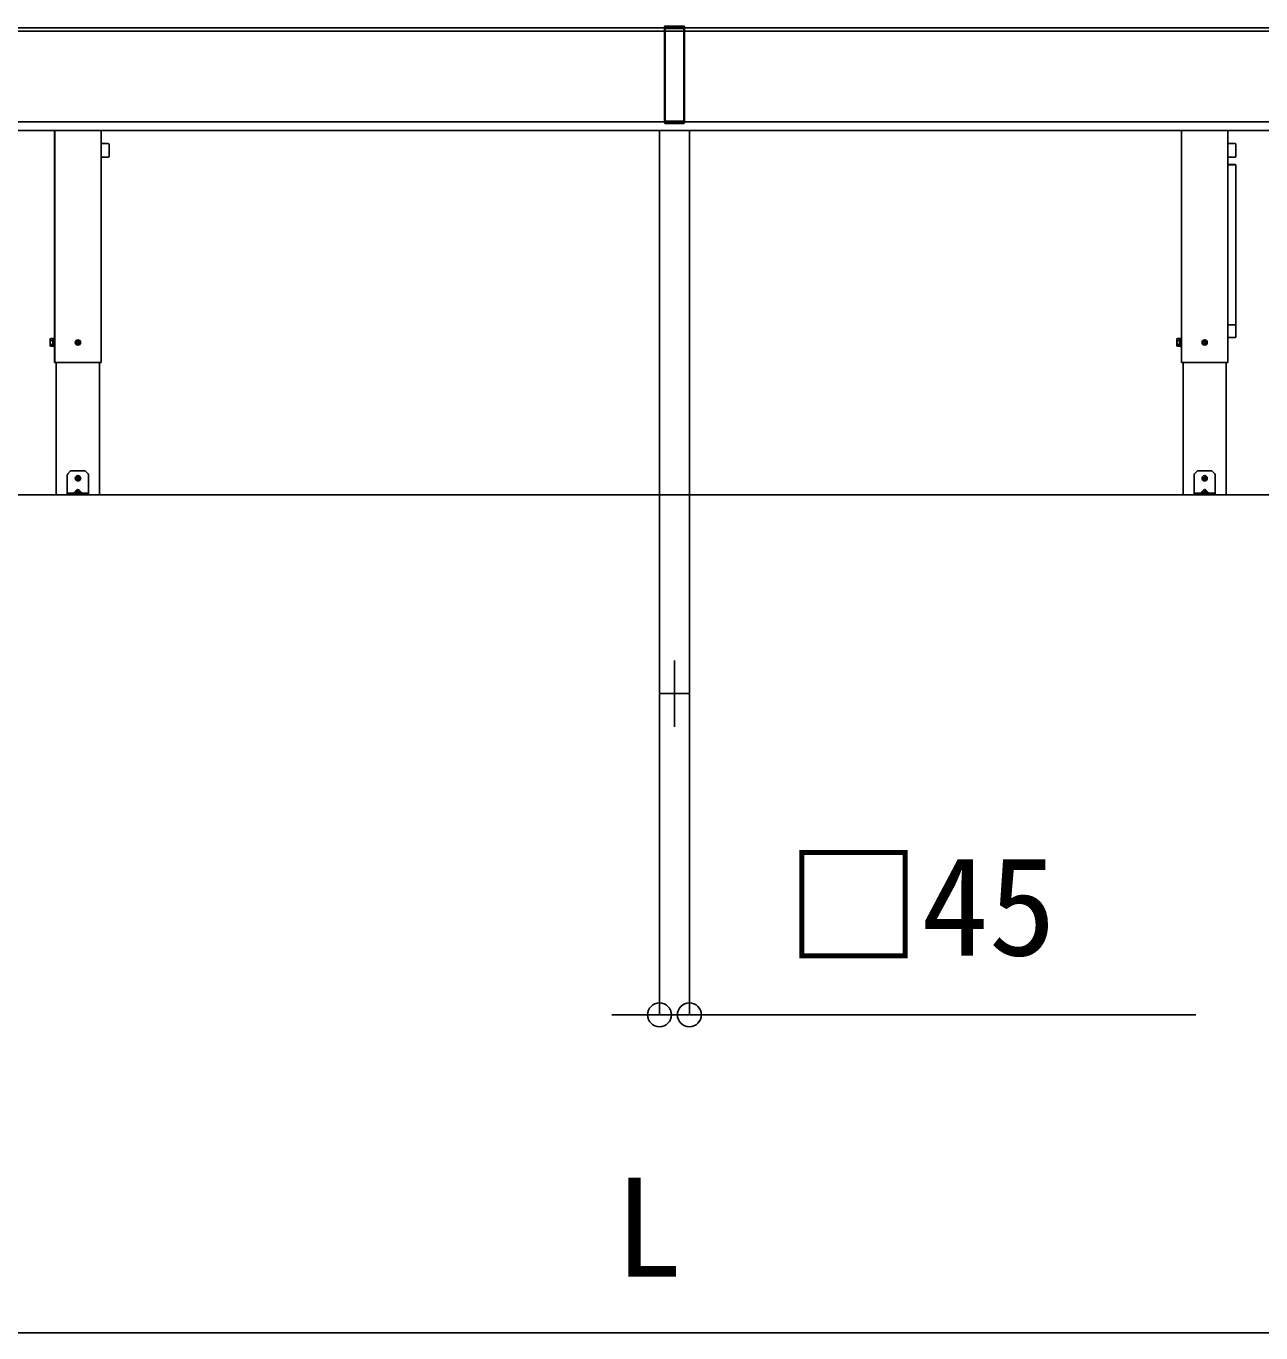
# Model space of a CAD drawing. Units: millimetres, scale not verified. Extents: x -10500 to 10500, y -15600 to 15524.
# Drawn here: x -5965 to -4102, y 6800 to 8772 of the extents above; entities that cross this region are included whole.
import ezdxf
from ezdxf.enums import TextEntityAlignment as Align

# ---------------------------------------------------------------- set-up
doc = ezdxf.new("R2010")
doc.units = ezdxf.units.MM
doc.header["$LTSCALE"] = 80
for name, color, linetype in [('0-3_YKK_12', 2, 'Continuous'), ('0-4_YKK_A1', 4, 'Continuous'), ('0-5_YKK_D', 6, 'Continuous')]:
    doc.layers.add(name, color=color, linetype=linetype)
doc.styles.add('ＭＳ ゴシック', font='')
doc.styles.get('ＭＳ ゴシック').set_extended_font_data('MS Gothic')

msp = doc.modelspace()

# ---------------------------------------------------------------- linework, layer by layer
at = {"layer": '0-3_YKK_12'}
msp.add_line((-4986.8, 7814.5), (-4986.8, 7714.5), dxfattribs=at)
at = {"layer": '0-4_YKK_A1'}
for p, q in [((6481.76, 8764.5), (-9446.45, 8764.5)), ((-5001.8, 8769.45), (-7670.8, 8769.45)), ((-5001.8, 8768.54), (-5001.8, 8770.95)), ((-5001.8, 8628.37), (-5001.8, 8768.54)), ((-5000.8, 8771.95), (-4972.8, 8771.95)), ((-5000.8, 8771.66), (-5000.8, 8771.95)), ((-5000.8, 8771.66), (-5000.8, 8769.24)), ((-4972.8, 8771.66), (-5000.8, 8771.66)), ((-4972.8, 8771.66), (-4972.8, 8771.95)), ((-4972.8, 8769.24), (-4972.8, 8771.66)), ((-4971.8, 8768.54), (-4972.8, 8768.54)), ((-4972.8, 8628.37), (-4972.8, 8768.54)), ((-4971.8, 8770.95), (-4971.8, 8768.54)), ((-2302.8, 8769.45), (-4971.8, 8769.45)), ((-4971.8, 8768.54), (-4971.8, 8628.37)), ((-5001.8, 8627.45), (-7670.8, 8627.45)), ((-5001.8, 8625.95), (-5001.8, 8628.37)), ((-5001.8, 8628.37), (-5000.8, 8628.37)), ((-5000.8, 8628.37), (-4972.8, 8628.37)), ((-5000.8, 8627.66), (-5000.8, 8628.37)), ((-4972.8, 8627.66), (-5000.8, 8627.66)), ((-5000.8, 8627.66), (-5000.8, 8625.24)), ((-5000.8, 8625.24), (-4972.8, 8625.24)), ((-5000.8, 8625.24), (-5000.8, 8624.95)), ((-4972.8, 8624.95), (-5000.8, 8624.95)), ((-4972.8, 8628.37), (-4971.8, 8628.37)), ((-4972.8, 8627.66), (-4972.8, 8628.37)), ((-4972.8, 8625.24), (-4972.8, 8627.66)), ((-4972.8, 8625.24), (-4972.8, 8624.95)), ((-4971.8, 8628.37), (-4971.8, 8625.95)), ((-2302.8, 8627.45), (-4971.8, 8627.45)), ((-6769.3, 8614.5), (-3204.3, 8614.5)), ((-5921.88, 8614.45), (-5921.88, 8264.45)), ((-5921.8, 8614.45), (-5921.8, 8264.45)), ((-5851.8, 8614.45), (-5851.8, 8264.45)), ((-5851.72, 8264.45), (-5851.72, 8614.45)), ((-5009.3, 8614.5), (-5009.3, 8064.5)), ((-4964.3, 8614.5), (-4964.3, 8064.5)), ((-4221.88, 8614.45), (-4221.88, 8264.45)), ((-4221.8, 8614.45), (-4221.8, 8264.45)), ((-4151.8, 8614.45), (-4151.8, 8264.45)), ((-4151.72, 8614.45), (-4151.72, 8264.45)), ((-5840.6, 8594.65), (-5851, 8594.65)), ((-5839.6, 8575.25), (-5839.6, 8593.65)), ((-4140.6, 8594.65), (-4151, 8594.65)), ((-4139.6, 8575.25), (-4139.6, 8593.65)), ((-5851, 8574.25), (-5840.6, 8574.25)), ((-4151, 8574.25), (-4140.6, 8574.25)), ((-4140.6, 8563.11), (-4151, 8563.11)), ((-4140.6, 8562.86), (-4151, 8562.86)), ((-4140.8, 8562.49), (-4150.8, 8562.49)), ((-4139.8, 8320.87), (-4139.8, 8561.57)), ((-4139.6, 8562.11), (-4139.6, 8544.96)), ((-4151, 8321.24), (-4140.6, 8321.24)), ((-4139.6, 8320.32), (-4139.6, 8320.18)), ((-4139.6, 8320.18), (-4139.6, 8319.65)), ((-4139.6, 8319.65), (-4139.6, 8317.09)), ((-4139.6, 8317.09), (-4139.6, 8305.4)), ((-5928.6, 8299.45), (-5928.15, 8300.23)), ((-5928.6, 8299.45), (-5928.6, 8289.45)), ((-5928.6, 8289.45), (-5928.15, 8288.68)), ((-5928.15, 8300.23), (-5924.6, 8300.23)), ((-5928.15, 8297.34), (-5924.6, 8297.34)), ((-5928.15, 8291.57), (-5924.6, 8291.57)), ((-5928.15, 8288.68), (-5924.6, 8288.68)), ((-5924.6, 8300.23), (-5924.6, 8288.68)), ((-5923.4, 8300.7), (-5921.8, 8300.7)), ((-5889.04, 8294.95), (-5887.94, 8294.97)), ((-5889.04, 8293.95), (-5887.94, 8293.93)), ((-5887.94, 8294.97), (-5887.42, 8295.07)), ((-5887.94, 8293.93), (-5887.42, 8293.83)), ((-5887.32, 8295.59), (-5887.42, 8295.07)), ((-5887.32, 8293.31), (-5887.42, 8293.83)), ((-5887.3, 8296.7), (-5887.32, 8295.59)), ((-5887.3, 8292.21), (-5887.32, 8293.31)), ((-5886.3, 8296.7), (-5886.28, 8295.59)), ((-5886.3, 8292.21), (-5886.28, 8293.31)), ((-5886.28, 8295.59), (-5886.18, 8295.07)), ((-5886.28, 8293.31), (-5886.18, 8293.83)), ((-5885.66, 8294.97), (-5886.18, 8295.07)), ((-5885.66, 8293.93), (-5886.18, 8293.83)), ((-5884.55, 8294.95), (-5885.66, 8294.97)), ((-5884.55, 8293.95), (-5885.66, 8293.93)), ((-4228.6, 8299.45), (-4228.15, 8300.23)), ((-4228.6, 8299.45), (-4228.6, 8289.45)), ((-4228.6, 8289.45), (-4228.15, 8288.68)), ((-4228.15, 8300.23), (-4224.6, 8300.23)), ((-4228.15, 8297.34), (-4224.6, 8297.34)), ((-4228.15, 8291.57), (-4224.6, 8291.57)), ((-4228.15, 8288.68), (-4224.6, 8288.68)), ((-4224.6, 8300.23), (-4224.6, 8288.68)), ((-4223.4, 8300.7), (-4221.8, 8300.7)), ((-4189.04, 8294.95), (-4187.94, 8294.97)), ((-4189.04, 8293.95), (-4187.94, 8293.93)), ((-4187.94, 8294.97), (-4187.42, 8295.07)), ((-4187.94, 8293.93), (-4187.42, 8293.83)), ((-4187.32, 8295.59), (-4187.42, 8295.07)), ((-4187.32, 8293.31), (-4187.42, 8293.83)), ((-4187.3, 8296.7), (-4187.32, 8295.59)), ((-4187.3, 8292.21), (-4187.32, 8293.31)), ((-4186.3, 8296.7), (-4186.28, 8295.59)), ((-4186.3, 8292.21), (-4186.28, 8293.31)), ((-4186.28, 8295.59), (-4186.18, 8295.07)), ((-4186.28, 8293.31), (-4186.18, 8293.83)), ((-4185.66, 8294.97), (-4186.18, 8295.07)), ((-4185.66, 8293.93), (-4186.18, 8293.83)), ((-4184.55, 8294.95), (-4185.66, 8294.97)), ((-4184.55, 8293.95), (-4185.66, 8293.93)), ((-4151, 8302.16), (-4140.6, 8302.16)), ((-5851.72, 8264.45), (-5921.88, 8264.45)), ((-5919.45, 8264.45), (-5919.45, 8064.45)), ((-5854.15, 8264.45), (-5854.15, 8064.45)), ((-4151.72, 8264.45), (-4221.88, 8264.45)), ((-4219.45, 8264.45), (-4219.45, 8064.45)), ((-4154.15, 8264.45), (-4154.15, 8064.45)), ((-5902.8, 8067.45), (-5902.8, 8094.62)), ((-5897.8, 8100.45), (-5902.21, 8096.04)), ((-5875.8, 8100.45), (-5897.8, 8100.45)), ((-5889.04, 8089.95), (-5887.94, 8089.97)), ((-5889.04, 8088.95), (-5887.94, 8088.93)), ((-5887.94, 8089.97), (-5887.42, 8090.07)), ((-5887.94, 8088.93), (-5887.42, 8088.83)), ((-5887.32, 8090.59), (-5887.42, 8090.07)), ((-5887.32, 8088.31), (-5887.42, 8088.83)), ((-5887.3, 8091.7), (-5887.32, 8090.59)), ((-5887.3, 8087.21), (-5887.32, 8088.31)), ((-5886.3, 8091.7), (-5886.28, 8090.59)), ((-5886.3, 8087.21), (-5886.28, 8088.31)), ((-5886.28, 8090.59), (-5886.18, 8090.07)), ((-5886.28, 8088.31), (-5886.18, 8088.83)), ((-5885.66, 8089.97), (-5886.18, 8090.07)), ((-5885.66, 8088.93), (-5886.18, 8088.83)), ((-5884.55, 8089.95), (-5885.66, 8089.97)), ((-5884.55, 8088.95), (-5885.66, 8088.93)), ((-5871.39, 8096.04), (-5875.8, 8100.45)), ((-5870.8, 8067.45), (-5870.8, 8094.62)), ((-4202.8, 8067.45), (-4202.8, 8094.62)), ((-4197.8, 8100.45), (-4202.21, 8096.04)), ((-4175.8, 8100.45), (-4197.8, 8100.45)), ((-4189.04, 8089.95), (-4187.94, 8089.97)), ((-4189.04, 8088.95), (-4187.94, 8088.93)), ((-4187.94, 8089.97), (-4187.42, 8090.07)), ((-4187.94, 8088.93), (-4187.42, 8088.83)), ((-4187.32, 8090.59), (-4187.42, 8090.07)), ((-4187.32, 8088.31), (-4187.42, 8088.83)), ((-4187.3, 8091.7), (-4187.32, 8090.59)), ((-4187.3, 8087.21), (-4187.32, 8088.31)), ((-4186.3, 8091.7), (-4186.28, 8090.59)), ((-4186.3, 8087.21), (-4186.28, 8088.31)), ((-4186.28, 8090.59), (-4186.18, 8090.07)), ((-4186.28, 8088.31), (-4186.18, 8088.83)), ((-4185.66, 8089.97), (-4186.18, 8090.07)), ((-4185.66, 8088.93), (-4186.18, 8088.83)), ((-4184.55, 8089.95), (-4185.66, 8089.97)), ((-4184.55, 8088.95), (-4185.66, 8088.93)), ((-4171.39, 8096.04), (-4175.8, 8100.45)), ((-4170.8, 8067.45), (-4170.8, 8094.62)), ((-5902.8, 8066.95), (-5902.8, 8067.45)), ((-5888.24, 8071.91), (-5892.7, 8067.45)), ((-5890.8, 8067.88), (-5890.8, 8067.45)), ((-5890.8, 8067.45), (-5882.8, 8067.45)), ((-5880.9, 8067.45), (-5885.36, 8071.91)), ((-5882.8, 8067.88), (-5882.8, 8067.45)), ((-5870.8, 8067.45), (-5870.8, 8066.95)), ((-4202.8, 8066.95), (-4202.8, 8067.45)), ((-4188.24, 8071.91), (-4192.7, 8067.45)), ((-4190.8, 8067.88), (-4190.8, 8067.45)), ((-4190.8, 8067.45), (-4182.8, 8067.45)), ((-4180.9, 8067.45), (-4185.36, 8071.91)), ((-4182.8, 8067.88), (-4182.8, 8067.45)), ((-4170.8, 8067.45), (-4170.8, 8066.95)), ((6581.76, 8064.39), (-9446.45, 8064.5)), ((-5854.15, 8064.45), (-5919.45, 8064.45)), ((-5902.8, 8064.45), (-5902.8, 8066.95)), ((-5902.8, 8066.95), (-5902.21, 8066.95)), ((-5902.21, 8064.45), (-5902.8, 8064.45)), ((-5902.21, 8066.95), (-5897.8, 8066.95)), ((-5875.8, 8066.95), (-5897.8, 8066.95)), ((-5875.8, 8064.45), (-5897.8, 8064.45)), ((-5890.3, 8066.95), (-5883.3, 8066.95)), ((-5875.8, 8064.45), (-5875.8, 8066.95)), ((-5875.8, 8066.95), (-5871.39, 8066.95)), ((-5871.39, 8064.45), (-5875.8, 8064.45)), ((-5871.39, 8066.95), (-5870.8, 8066.95)), ((-5009.3, 8064.5), (-5009.3, 7764.5)), ((-4964.3, 8064.5), (-4964.3, 7764.5)), ((-4154.15, 8064.45), (-4219.45, 8064.45)), ((-4202.8, 8064.45), (-4202.8, 8066.95)), ((-4202.8, 8066.95), (-4202.21, 8066.95)), ((-4202.21, 8064.45), (-4202.8, 8064.45)), ((-4202.21, 8066.95), (-4197.8, 8066.95)), ((-4175.8, 8066.95), (-4197.8, 8066.95)), ((-4175.8, 8064.45), (-4197.8, 8064.45)), ((-4190.3, 8066.95), (-4183.3, 8066.95)), ((-4175.8, 8064.45), (-4175.8, 8066.95)), ((-4175.8, 8066.95), (-4171.39, 8066.95)), ((-4171.39, 8064.45), (-4175.8, 8064.45)), ((-4171.39, 8066.95), (-4170.8, 8066.95)), ((-4964.3, 7764.5), (-5009.3, 7764.5))]:
    msp.add_line(p, q, dxfattribs=at)
for points in [[(-5000.8, 8769.24), (-5000.8, 8768.54), (-5001.8, 8768.54)], [(-5000.8, 8769.24), (-4972.8, 8769.24), (-4972.8, 8768.54), (-5000.8, 8768.54), (-5000.8, 8628.37)], [(-4139.6, 8305.4), (-4139.6, 8303.36), (-4139.6, 8303.16)], [(-5921.8, 8288.2), (-5923.4, 8288.2), (-5923.4, 8300.7)], [(-4221.8, 8288.2), (-4223.4, 8288.2), (-4223.4, 8300.7)], [(-5897.8, 8066.95), (-5897.8, 8064.45), (-5902.21, 8064.45)], [(-5870.8, 8066.95), (-5870.8, 8064.45), (-5871.39, 8064.45)], [(-4197.8, 8066.95), (-4197.8, 8064.45), (-4202.21, 8064.45)], [(-4170.8, 8066.95), (-4170.8, 8064.45), (-4171.39, 8064.45)]]:
    msp.add_lwpolyline(points, dxfattribs=at)
for points in [[(-5924.6, 8300.2), (-5923.4, 8300.2), (-5923.4, 8288.7), (-5924.6, 8288.7)], [(-4224.6, 8300.2), (-4223.4, 8300.2), (-4223.4, 8288.7), (-4224.6, 8288.7)]]:
    msp.add_lwpolyline(points, close=True, dxfattribs=at)
for centre, radius in [((-5886.8, 8294.45), 4), ((-5884.68, 8292.33), 0.3), ((-4186.8, 8294.45), 4), ((-4184.68, 8292.33), 0.3), ((-5886.8, 8089.45), 4), ((-5884.68, 8087.33), 0.3), ((-4186.8, 8089.45), 4), ((-4184.68, 8087.33), 0.3)]:
    msp.add_circle(centre, radius, dxfattribs=at)
for centre, radius, start, end in [((-5000.8, 8770.95), 1, 90, 180), ((-5000.92, 8770.78), 0.893, 81.95053, 168.57825), ((-5000.92, 8768.36), 0.893, 81.95053, 168.57825), ((-4972.8, 8770.95), 1, 0, 90), ((-4972.67, 8770.78), 0.893, 11.42175, 98.04947), ((-4972.67, 8768.36), 0.893, 11.42175, 98.04947), ((-5000.92, 8628.54), 0.893, 191.42175, 278.04947), ((-5000.8, 8625.95), 1, 180, 270), ((-5000.92, 8626.13), 0.893, 191.42175, 278.04947), ((-4972.67, 8628.54), 0.893, 261.95053, 348.57825), ((-4972.8, 8625.95), 1, 270, 0), ((-4972.67, 8626.13), 0.893, 261.95053, 348.57825), ((-5851, 8593.65), 1, 90, 136.07133), ((-5840.6, 8593.65), 1, 0, 90), ((-4151, 8593.65), 1, 90, 136.07133), ((-4140.6, 8593.65), 1, 0, 90), ((-5851, 8575.25), 1, 223.92867, 270), ((-5840.6, 8575.25), 1, 270, 0), ((-4151, 8575.25), 1, 223.92867, 270), ((-4151, 8562.11), 1, 90, 136.07133), ((-4151.01, 8561.84), 1.03, 89.33234, 133.67747), ((-4150.84, 8561.53), 0.964, 87.79679, 156.39643), ((-4140.76, 8561.53), 0.964, 2.3873, 92.20321), ((-4140.6, 8575.25), 1, 270, 0), ((-4140.6, 8562.11), 1, 0, 90), ((-4140.56, 8561.9), 0.964, 2.3873, 92.20321), ((-4140.48, 8544.96), 0.881, 320.61871, 359.66491), ((-4151.04, 8320.28), 0.964, 87.79679, 135.1392), ((-4140.56, 8320.28), 0.964, 2.3873, 92.20321), ((-5926.04, 8298.78), 2.56, 145.61708, 214.38292), ((-5919.05, 8294.45), 9.55, 162.41276, 197.58724), ((-5926.04, 8290.12), 2.56, 145.61708, 214.38292), ((-5886.8, 8294.45), 2.3, 167.44414, 192.55586), ((-5886.8, 8294.45), 2.3, 77.44414, 102.55586), ((-5886.8, 8294.45), 2.3, 257.44414, 282.55586), ((-5886.8, 8294.45), 2.3, 347.44414, 12.55586), ((-4226.04, 8298.78), 2.56, 145.61708, 214.38292), ((-4219.05, 8294.45), 9.55, 162.41276, 197.58724), ((-4226.04, 8290.12), 2.56, 145.61708, 214.38292), ((-4186.8, 8294.45), 2.3, 167.44414, 192.55586), ((-4186.8, 8294.45), 2.3, 77.44414, 102.55586), ((-4186.8, 8294.45), 2.3, 257.44414, 282.55586), ((-4186.8, 8294.45), 2.3, 347.44414, 12.55586), ((-4151, 8303.16), 1, 223.92867, 270), ((-4140.6, 8303.16), 1, 270, 0), ((-5900.8, 8094.62), 2, 135, 180), ((-5886.8, 8089.45), 2.3, 167.44414, 192.55586), ((-5886.8, 8089.45), 2.3, 77.44414, 102.55586), ((-5886.8, 8089.45), 2.3, 257.44414, 282.55586), ((-5886.8, 8089.45), 2.3, 347.44414, 12.55586), ((-5872.8, 8094.62), 2, 0, 45), ((-4200.8, 8094.62), 2, 135, 180), ((-4186.8, 8089.45), 2.3, 167.44414, 192.55586), ((-4186.8, 8089.45), 2.3, 77.44414, 102.55586), ((-4186.8, 8089.45), 2.3, 257.44414, 282.55586), ((-4186.8, 8089.45), 2.3, 347.44414, 12.55586), ((-4172.8, 8094.62), 2, 0, 45), ((-5889.8, 8067.88), 1, 126.03188, 180), ((-5890.3, 8067.45), 0.5, 180, 270), ((-5886.8, 8063.75), 6.1, 53.96812, 126.03188), ((-5883.3, 8067.45), 0.5, 270, 0), ((-5883.8, 8067.88), 1, 0, 53.96812), ((-4189.8, 8067.88), 1, 126.03188, 180), ((-4190.3, 8067.45), 0.5, 180, 270), ((-4186.8, 8063.75), 6.1, 53.96812, 126.03188), ((-4183.3, 8067.45), 0.5, 270, 0), ((-4183.8, 8067.88), 1, 0, 53.96812)]:
    msp.add_arc(centre, radius, start, end, dxfattribs=at)
for centre, major_axis, ratio, start_param, end_param in [((-5892.2, 8067.45), (0.688, 0.425), 0.381966, 2.1243707, 3.695167), ((-5886.8, 8069.02), (0, -3.54), 0.707107, 2.5261129, 3.7570724), ((-5881.4, 8067.45), (0.688, -0.425), 0.381966, 5.7296109, 7.3004073), ((-4192.2, 8067.45), (0.688, 0.425), 0.381966, 2.1243707, 3.695167), ((-4186.8, 8069.02), (0, -3.54), 0.707107, 2.5261129, 3.7570724), ((-4181.4, 8067.45), (0.688, -0.425), 0.381966, 5.7296109, 7.3004073)]:
    msp.add_ellipse(centre, major_axis=major_axis, ratio=ratio, start_param=start_param, end_param=end_param, dxfattribs=at)
at = {"layer": '0-5_YKK_D'}
for p, q in [((-5009.3, 7763.5), (-5009.3, 7278.5)), ((-4964.3, 7763.5), (-4964.3, 7278.5)), ((-5009.3, 7279.5), (-5081.3, 7279.5)), ((-5009.3, 7279.5), (-4964.3, 7279.5)), ((-4964.3, 7279.5), (-4200.16, 7279.5)), ((-6806.8, 6799.5), (-3166.8, 6799.5))]:
    msp.add_line(p, q, dxfattribs=at)
for centre in [(-5009.3, 7279.5), (-4964.3, 7279.5)]:
    msp.add_circle(centre, 18, dxfattribs=at)

# ---------------------------------------------------------------- texts
at = {"layer": '0-5_YKK_D', "style": 'ＭＳ ゴシック'}
for s, p in [('□45', (-4818.55, 7324.14)), ('L', (-5076.63, 6839.5))]:
    msp.add_text(s, height=149.6, dxfattribs=at).set_placement(p, align=Align.BOTTOM_LEFT)

doc.saveas('drawing.dxf')
